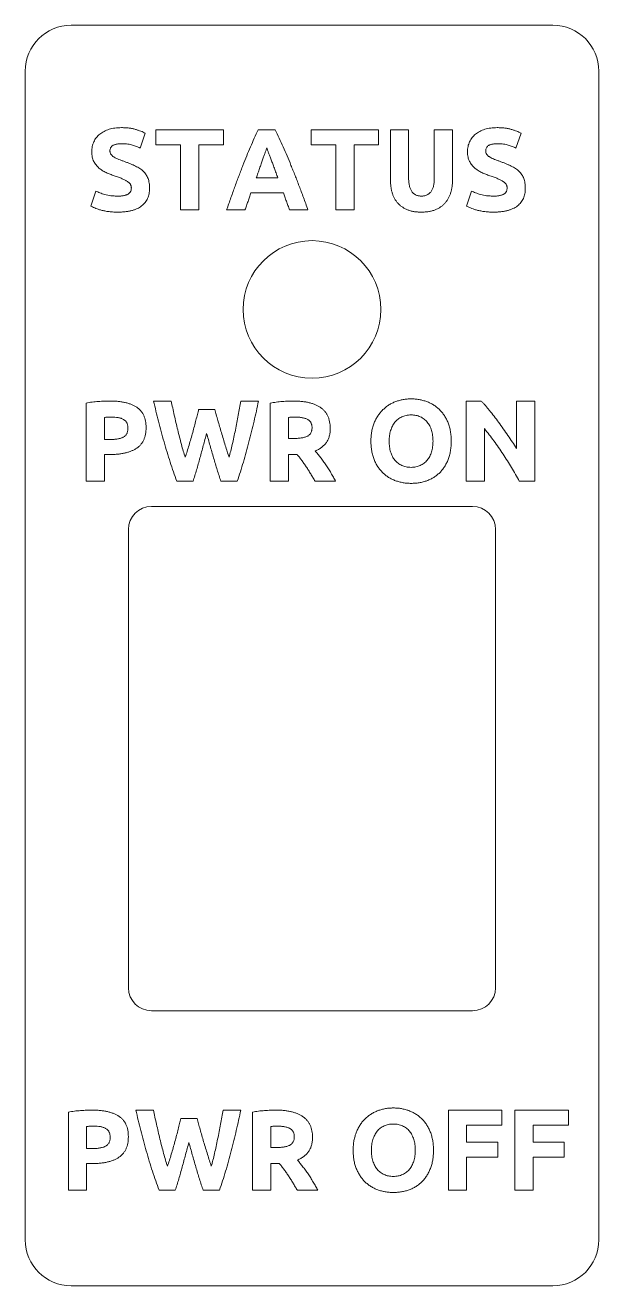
# Model space of a CAD drawing. Header units: millimetres. Extents: x 0 to 106, y -84 to 99.
# Drawn here: x 38.8 to 63.8, y -83.8 to -28.8 of the extents above; entities that cross this region are included whole.
import ezdxf

# ---------------------------------------------------------------- set-up
doc = ezdxf.new("R2010")
doc.units = ezdxf.units.MM
doc.layers.get('0').update_dxf_attribs({"lineweight": 5})
doc.layers.add('Layer1', color=50, linetype='Continuous', lineweight=15)

msp = doc.modelspace()

# ---------------------------------------------------------------- linework, layer by layer
for p, q in [((44.013, -33.53), (43.786, -34.179)), ((44.479, -34.035), (44.479, -33.381)), ((44.479, -33.381), (47.419, -33.381)), ((47.419, -33.381), (47.419, -34.035)), ((48.936, -33.381), (49.67, -33.381)), ((51.246, -34.035), (51.246, -33.381)), ((51.246, -33.381), (54.186, -33.381)), ((54.186, -33.381), (54.186, -34.035)), ((54.699, -35.572), (54.699, -33.381)), ((54.699, -33.381), (55.493, -33.381)), ((55.493, -33.381), (55.493, -35.496)), ((56.613, -35.496), (56.613, -33.381)), ((56.613, -33.381), (57.406, -33.381)), ((57.406, -33.381), (57.406, -35.572)), ((60.393, -33.53), (60.166, -34.179)), ((45.553, -34.035), (44.479, -34.035)), ((45.553, -36.881), (45.553, -34.035)), ((46.346, -34.035), (46.346, -36.881)), ((47.419, -34.035), (46.346, -34.035)), ((52.319, -34.035), (51.246, -34.035)), ((52.319, -36.881), (52.319, -34.035)), ((54.186, -34.035), (53.113, -34.035)), ((53.113, -34.035), (53.113, -36.881)), ((48.851, -35.481), (49.79, -35.481)), ((41.633, -36.707), (41.854, -36.053)), ((50.031, -36.135), (48.621, -36.135)), ((58.013, -36.707), (58.234, -36.053)), ((46.346, -36.881), (45.553, -36.881)), ((48.359, -36.881), (47.559, -36.881)), ((51.106, -36.881), (50.305, -36.881)), ((53.113, -36.881), (52.319, -36.881)), ((41.436, -48.716), (41.436, -45.306)), ((44.376, -45.216), (45.145, -45.216)), ((46.34, -45.59), (47.044, -45.59)), ((48.181, -45.216), (48.949, -45.216)), ((49.463, -48.716), (49.463, -45.307)), ((58.003, -48.716), (58.003, -45.216)), ((58.003, -45.216), (58.66, -45.216)), ((60.196, -47.285), (60.196, -45.216)), ((60.196, -45.216), (60.989, -45.216)), ((60.989, -45.216), (60.989, -48.716)), ((42.229, -45.931), (42.229, -46.896)), ((50.256, -45.932), (50.256, -46.85)), ((58.796, -46.421), (58.796, -48.716)), ((42.229, -46.896), (42.466, -46.896)), ((50.256, -46.85), (50.473, -46.85)), ((42.468, -47.55), (42.229, -47.55)), ((42.229, -47.55), (42.229, -48.716)), ((50.629, -47.55), (50.256, -47.55)), ((50.256, -47.55), (50.256, -48.716)), ((42.229, -48.716), (41.436, -48.716)), ((46.096, -48.716), (45.387, -48.716)), ((48.024, -48.716), (47.31, -48.716)), ((50.256, -48.716), (49.463, -48.716)), ((52.309, -48.716), (51.418, -48.716)), ((58.796, -48.716), (58.003, -48.716)), ((60.989, -48.716), (60.317, -48.716)), ((40.662, -79.653), (40.662, -76.243)), ((43.602, -76.153), (44.371, -76.153)), ((47.407, -76.153), (48.175, -76.153)), ((48.689, -79.653), (48.689, -76.244)), ((57.229, -76.153), (59.562, -76.153)), ((57.229, -79.653), (57.229, -76.153)), ((59.562, -76.153), (59.562, -76.807)), ((60.122, -79.653), (60.122, -76.153)), ((60.122, -76.153), (62.455, -76.153)), ((62.455, -76.153), (62.455, -76.807)), ((41.455, -76.868), (41.455, -77.833)), ((45.566, -76.527), (46.27, -76.527)), ((49.482, -76.869), (49.482, -77.787)), ((58.022, -76.807), (58.022, -77.553)), ((59.562, -76.807), (58.022, -76.807)), ((62.455, -76.807), (60.915, -76.807)), ((60.915, -76.807), (60.915, -77.553)), ((41.455, -77.833), (41.692, -77.833)), ((49.482, -77.787), (49.699, -77.787)), ((58.022, -77.553), (59.375, -77.553)), ((59.375, -77.553), (59.375, -78.207)), ((60.915, -77.553), (62.269, -77.553)), ((62.269, -77.553), (62.269, -78.207)), ((41.694, -78.487), (41.455, -78.487)), ((41.455, -78.487), (41.455, -79.653)), ((49.855, -78.487), (49.482, -78.487)), ((49.482, -78.487), (49.482, -79.653)), ((58.022, -78.207), (58.022, -79.653)), ((59.375, -78.207), (58.022, -78.207)), ((62.269, -78.207), (60.915, -78.207)), ((60.915, -78.207), (60.915, -79.653)), ((41.455, -79.653), (40.662, -79.653)), ((45.322, -79.653), (44.613, -79.653)), ((47.25, -79.653), (46.536, -79.653)), ((49.482, -79.653), (48.689, -79.653)), ((51.535, -79.653), (50.644, -79.653)), ((58.022, -79.653), (57.229, -79.653)), ((60.915, -79.653), (60.122, -79.653))]:
    msp.add_line(p, q)
for points, knots in [([(41.679, -34.345), (41.681, -34.306), (41.683, -34.228), (41.7, -34.114), (41.728, -34.006), (41.769, -33.905), (41.819, -33.811), (41.879, -33.723), (41.95, -33.644), (42.029, -33.571), (42.117, -33.506), (42.215, -33.449), (42.321, -33.4), (42.436, -33.359), (42.559, -33.328), (42.691, -33.304), (42.829, -33.29), (42.924, -33.289), (42.973, -33.288)], [0, 0, 0, 0, 0.063219, 0.123921, 0.182837, 0.240385, 0.297057, 0.35304, 0.409307, 0.466062, 0.524249, 0.583978, 0.645855, 0.710427, 0.778078, 0.848519, 0.922489, 1, 1, 1, 1]), ([(42.973, -33.288), (43.03, -33.289), (43.141, -33.29), (43.3, -33.305), (43.448, -33.327), (43.584, -33.362), (43.707, -33.401), (43.82, -33.44), (43.921, -33.483), (43.983, -33.515), (44.013, -33.53)], [0, 0, 0, 0, 0.15893, 0.307608, 0.445879, 0.574762, 0.695152, 0.805709, 0.907177, 1, 1, 1, 1]), ([(47.559, -36.881), (47.591, -36.789), (47.654, -36.607), (47.747, -36.34), (47.839, -36.084), (47.927, -35.838), (48.014, -35.601), (48.1, -35.372), (48.185, -35.15), (48.296, -34.866), (48.432, -34.525), (48.596, -34.13), (48.762, -33.751), (48.878, -33.504), (48.936, -33.381)], [0, 0, 0, 0, 0.078133, 0.153266, 0.225465, 0.294666, 0.361549, 0.42673, 0.49003, 0.551383, 0.669731, 0.782656, 0.892068, 1, 1, 1, 1]), ([(49.67, -33.381), (49.729, -33.504), (49.848, -33.751), (50.022, -34.13), (50.195, -34.525), (50.338, -34.866), (50.453, -35.15), (50.542, -35.372), (50.632, -35.601), (50.722, -35.839), (50.815, -36.084), (50.91, -36.34), (51.008, -36.607), (51.073, -36.789), (51.106, -36.881)], [0, 0, 0, 0, 0.1077962, 0.2173599, 0.3305362, 0.4489984, 0.5103507, 0.5736336, 0.6387789, 0.7056109, 0.7748091, 0.8469163, 0.9220014, 1, 1, 1, 1]), ([(58.059, -34.345), (58.061, -34.306), (58.063, -34.228), (58.08, -34.114), (58.108, -34.006), (58.149, -33.905), (58.199, -33.811), (58.259, -33.723), (58.33, -33.644), (58.409, -33.571), (58.497, -33.506), (58.595, -33.449), (58.701, -33.4), (58.816, -33.359), (58.939, -33.328), (59.071, -33.304), (59.209, -33.29), (59.304, -33.289), (59.353, -33.288)], [0, 0, 0, 0, 0.063219, 0.123921, 0.182837, 0.240385, 0.297057, 0.35304, 0.409307, 0.466062, 0.524249, 0.583978, 0.645855, 0.710427, 0.778078, 0.848519, 0.922489, 1, 1, 1, 1]), ([(59.353, -33.288), (59.41, -33.289), (59.521, -33.29), (59.68, -33.305), (59.828, -33.327), (59.964, -33.362), (60.087, -33.401), (60.2, -33.44), (60.301, -33.483), (60.363, -33.515), (60.393, -33.53)], [0, 0, 0, 0, 0.15893, 0.307608, 0.445879, 0.574762, 0.695152, 0.805709, 0.907177, 1, 1, 1, 1]), ([(43.014, -33.988), (42.99, -33.988), (42.946, -33.989), (42.881, -33.993), (42.822, -33.998), (42.767, -34.007), (42.718, -34.018), (42.673, -34.03), (42.634, -34.047), (42.589, -34.07), (42.542, -34.107), (42.501, -34.163), (42.477, -34.23), (42.474, -34.278), (42.473, -34.303)], [0, 0, 0, 0, 0.098891, 0.189667, 0.274518, 0.351726, 0.423441, 0.488943, 0.548042, 0.602869, 0.702592, 0.796938, 0.894342, 1, 1, 1, 1]), ([(43.786, -34.179), (43.734, -34.155), (43.626, -34.104), (43.482, -34.053), (43.356, -34.019), (43.25, -34.001), (43.135, -33.99), (43.055, -33.989), (43.014, -33.988)], [0, 0, 0, 0, 0.214882, 0.445942, 0.568996, 0.702527, 0.845656, 1, 1, 1, 1]), ([(59.394, -33.988), (59.37, -33.988), (59.326, -33.989), (59.261, -33.993), (59.202, -33.998), (59.147, -34.007), (59.098, -34.018), (59.053, -34.03), (59.014, -34.047), (58.969, -34.07), (58.922, -34.107), (58.881, -34.163), (58.857, -34.23), (58.854, -34.278), (58.853, -34.303)], [0, 0, 0, 0, 0.098891, 0.189667, 0.274518, 0.351726, 0.423441, 0.488943, 0.548042, 0.602869, 0.702592, 0.796938, 0.894342, 1, 1, 1, 1]), ([(60.166, -34.179), (60.114, -34.155), (60.006, -34.104), (59.862, -34.053), (59.736, -34.019), (59.63, -34.001), (59.515, -33.99), (59.435, -33.989), (59.394, -33.988)], [0, 0, 0, 0, 0.214882, 0.445942, 0.568996, 0.702527, 0.845656, 1, 1, 1, 1]), ([(42.657, -35.387), (42.599, -35.366), (42.481, -35.323), (42.335, -35.262), (42.222, -35.206), (42.14, -35.16), (42.065, -35.107), (41.992, -35.05), (41.925, -34.988), (41.866, -34.917), (41.812, -34.842), (41.765, -34.759), (41.726, -34.669), (41.699, -34.569), (41.683, -34.46), (41.681, -34.385), (41.679, -34.345)], [0, 0, 0, 0, 0.120871, 0.243844, 0.305424, 0.365845, 0.425494, 0.484928, 0.543972, 0.602843, 0.663034, 0.723864, 0.786837, 0.853426, 0.923984, 1, 1, 1, 1]), ([(42.473, -34.303), (42.473, -34.318), (42.474, -34.348), (42.484, -34.391), (42.499, -34.429), (42.521, -34.465), (42.549, -34.496), (42.581, -34.527), (42.618, -34.555), (42.676, -34.591), (42.756, -34.634), (42.863, -34.679), (42.98, -34.722), (43.062, -34.75), (43.104, -34.765)], [0, 0, 0, 0, 0.055139, 0.106204, 0.155999, 0.204237, 0.253786, 0.306916, 0.362995, 0.423086, 0.551638, 0.688579, 0.837835, 1, 1, 1, 1]), ([(49.309, -34.173), (49.304, -34.187), (49.293, -34.218), (49.276, -34.269), (49.255, -34.325), (49.234, -34.388), (49.21, -34.457), (49.183, -34.53), (49.156, -34.609), (49.116, -34.724), (49.062, -34.876), (48.994, -35.067), (48.922, -35.271), (48.875, -35.41), (48.851, -35.481)], [0, 0, 0, 0, 0.033421, 0.07183, 0.114906, 0.16329, 0.215667, 0.272041, 0.33273, 0.396744, 0.533929, 0.681264, 0.83723, 1, 1, 1, 1]), ([(49.79, -35.481), (49.765, -35.409), (49.716, -35.268), (49.641, -35.062), (49.572, -34.869), (49.504, -34.693), (49.444, -34.535), (49.397, -34.415), (49.366, -34.327), (49.345, -34.271), (49.327, -34.219), (49.315, -34.188), (49.309, -34.173)], [0, 0, 0, 0, 0.164562, 0.322367, 0.470432, 0.605821, 0.727807, 0.835225, 0.883031, 0.927039, 0.965418, 1, 1, 1, 1]), ([(59.037, -35.387), (58.979, -35.366), (58.861, -35.323), (58.715, -35.262), (58.602, -35.206), (58.52, -35.16), (58.445, -35.107), (58.372, -35.05), (58.305, -34.988), (58.246, -34.917), (58.192, -34.842), (58.145, -34.759), (58.106, -34.669), (58.079, -34.569), (58.063, -34.46), (58.061, -34.385), (58.059, -34.345)], [0, 0, 0, 0, 0.1208715, 0.243844, 0.3054243, 0.3658453, 0.425494, 0.484928, 0.5439715, 0.6028435, 0.663034, 0.723864, 0.7868369, 0.853426, 0.9239845, 1, 1, 1, 1]), ([(58.853, -34.303), (58.853, -34.318), (58.854, -34.348), (58.864, -34.391), (58.879, -34.429), (58.901, -34.465), (58.929, -34.496), (58.961, -34.527), (58.998, -34.555), (59.056, -34.591), (59.136, -34.634), (59.243, -34.679), (59.36, -34.722), (59.442, -34.75), (59.484, -34.765)], [0, 0, 0, 0, 0.055139, 0.106204, 0.155999, 0.204237, 0.253786, 0.306916, 0.362995, 0.423086, 0.551638, 0.688579, 0.837835, 1, 1, 1, 1]), ([(43.104, -34.765), (43.149, -34.782), (43.236, -34.814), (43.362, -34.864), (43.478, -34.915), (43.586, -34.964), (43.685, -35.016), (43.775, -35.071), (43.857, -35.131), (43.93, -35.196), (43.995, -35.264), (44.05, -35.34), (44.097, -35.42), (44.134, -35.508), (44.164, -35.602), (44.185, -35.706), (44.197, -35.819), (44.199, -35.898), (44.199, -35.939)], [0, 0, 0, 0, 0.0818631, 0.1590654, 0.231652, 0.2991239, 0.3626657, 0.4228972, 0.4807224, 0.5359016, 0.5895419, 0.6426195, 0.6956349, 0.7491862, 0.8050514, 0.8654268, 0.9299699, 1, 1, 1, 1]), ([(59.484, -34.765), (59.529, -34.782), (59.616, -34.814), (59.742, -34.864), (59.858, -34.915), (59.966, -34.964), (60.065, -35.016), (60.155, -35.071), (60.237, -35.131), (60.31, -35.196), (60.375, -35.264), (60.43, -35.34), (60.477, -35.42), (60.514, -35.508), (60.544, -35.602), (60.565, -35.706), (60.577, -35.819), (60.579, -35.898), (60.579, -35.939)], [0, 0, 0, 0, 0.0818631, 0.1590654, 0.231652, 0.2991239, 0.3626657, 0.4228972, 0.4807224, 0.5359016, 0.5895419, 0.6426195, 0.6956349, 0.7491862, 0.8050514, 0.8654268, 0.9299699, 1, 1, 1, 1]), ([(43.406, -35.915), (43.405, -35.901), (43.404, -35.873), (43.396, -35.833), (43.383, -35.794), (43.364, -35.758), (43.338, -35.724), (43.308, -35.691), (43.273, -35.66), (43.232, -35.631), (43.184, -35.602), (43.13, -35.574), (43.068, -35.544), (43, -35.513), (42.924, -35.483), (42.842, -35.451), (42.752, -35.419), (42.69, -35.398), (42.657, -35.387)], [0, 0, 0, 0, 0.0428087, 0.08483, 0.1260557, 0.1676136, 0.2110729, 0.2566811, 0.3044649, 0.356023, 0.412172, 0.4758529, 0.5458809, 0.622331, 0.7063602, 0.7969406, 0.8948092, 1, 1, 1, 1]), ([(56.041, -36.975), (55.985, -36.974), (55.876, -36.971), (55.719, -36.951), (55.574, -36.92), (55.441, -36.873), (55.319, -36.817), (55.208, -36.749), (55.109, -36.671), (55.02, -36.583), (54.942, -36.485), (54.876, -36.377), (54.82, -36.262), (54.776, -36.137), (54.742, -36.006), (54.717, -35.867), (54.702, -35.722), (54.7, -35.622), (54.699, -35.572)], [0, 0, 0, 0, 0.076291, 0.147475, 0.214412, 0.277971, 0.3385, 0.397026, 0.45367, 0.50991, 0.566295, 0.622616, 0.680621, 0.740226, 0.80194, 0.865314, 0.931318, 1, 1, 1, 1]), ([(55.493, -35.496), (55.493, -35.53), (55.495, -35.596), (55.502, -35.69), (55.515, -35.777), (55.533, -35.856), (55.555, -35.927), (55.583, -35.991), (55.612, -36.05), (55.646, -36.101), (55.686, -36.144), (55.727, -36.182), (55.774, -36.212), (55.824, -36.236), (55.877, -36.253), (55.933, -36.265), (55.991, -36.274), (56.03, -36.275), (56.051, -36.275)], [0, 0, 0, 0, 0.093713, 0.180287, 0.260817, 0.334992, 0.403129, 0.467004, 0.526558, 0.58242, 0.635486, 0.686663, 0.736958, 0.787532, 0.838949, 0.891058, 0.944428, 1, 1, 1, 1]), ([(57.406, -35.572), (57.405, -35.622), (57.403, -35.722), (57.388, -35.868), (57.362, -36.008), (57.327, -36.141), (57.281, -36.266), (57.225, -36.383), (57.156, -36.489), (57.078, -36.588), (56.989, -36.676), (56.887, -36.753), (56.774, -36.82), (56.65, -36.877), (56.515, -36.921), (56.367, -36.952), (56.208, -36.971), (56.098, -36.974), (56.041, -36.975)], [0, 0, 0, 0, 0.068055, 0.133816, 0.197314, 0.258948, 0.31854, 0.376309, 0.432915, 0.488989, 0.544948, 0.601652, 0.660313, 0.721042, 0.784742, 0.851957, 0.923424, 1, 1, 1, 1]), ([(56.051, -36.275), (56.071, -36.274), (56.111, -36.273), (56.169, -36.265), (56.225, -36.251), (56.277, -36.231), (56.327, -36.206), (56.374, -36.176), (56.417, -36.139), (56.458, -36.098), (56.495, -36.049), (56.527, -35.993), (56.553, -35.928), (56.576, -35.857), (56.592, -35.777), (56.605, -35.691), (56.612, -35.596), (56.612, -35.53), (56.613, -35.496)], [0, 0, 0, 0, 0.056181, 0.109468, 0.161804, 0.213176, 0.26337, 0.314512, 0.365749, 0.419132, 0.474448, 0.533696, 0.596598, 0.665266, 0.739036, 0.819343, 0.906449, 1, 1, 1, 1]), ([(59.786, -35.915), (59.785, -35.901), (59.784, -35.873), (59.776, -35.833), (59.763, -35.794), (59.744, -35.758), (59.718, -35.724), (59.688, -35.691), (59.653, -35.66), (59.612, -35.631), (59.564, -35.602), (59.51, -35.574), (59.448, -35.544), (59.38, -35.513), (59.304, -35.483), (59.222, -35.451), (59.132, -35.419), (59.07, -35.398), (59.037, -35.387)], [0, 0, 0, 0, 0.0428087, 0.08483, 0.1260557, 0.1676136, 0.2110729, 0.2566811, 0.3044649, 0.356023, 0.412172, 0.4758529, 0.5458809, 0.622331, 0.7063602, 0.7969406, 0.8948092, 1, 1, 1, 1]), ([(41.854, -36.053), (41.882, -36.067), (41.941, -36.097), (42.036, -36.135), (42.139, -36.174), (42.252, -36.209), (42.378, -36.24), (42.516, -36.26), (42.667, -36.272), (42.772, -36.274), (42.827, -36.275)], [0, 0, 0, 0, 0.093495, 0.195325, 0.304037, 0.421414, 0.548618, 0.686937, 0.837181, 1, 1, 1, 1]), ([(44.199, -35.939), (44.199, -35.979), (44.197, -36.057), (44.18, -36.17), (44.153, -36.276), (44.116, -36.377), (44.066, -36.47), (44.006, -36.556), (43.935, -36.634), (43.854, -36.706), (43.762, -36.77), (43.658, -36.825), (43.544, -36.872), (43.418, -36.909), (43.282, -36.939), (43.135, -36.96), (42.977, -36.972), (42.868, -36.974), (42.812, -36.975)], [0, 0, 0, 0, 0.060865, 0.118966, 0.174453, 0.22831, 0.281551, 0.334527, 0.387829, 0.442732, 0.499506, 0.558898, 0.62142, 0.687692, 0.758314, 0.833981, 0.914319, 1, 1, 1, 1]), ([(42.827, -36.275), (42.854, -36.275), (42.906, -36.274), (42.981, -36.269), (43.047, -36.26), (43.107, -36.249), (43.16, -36.234), (43.208, -36.216), (43.25, -36.197), (43.287, -36.174), (43.318, -36.149), (43.344, -36.121), (43.365, -36.092), (43.386, -36.049), (43.403, -35.99), (43.405, -35.94), (43.406, -35.915)], [0, 0, 0, 0, 0.1054772, 0.2017474, 0.2881758, 0.3659199, 0.4374452, 0.5026887, 0.5620774, 0.6174726, 0.6683544, 0.717643, 0.7636183, 0.8086781, 0.9007684, 1, 1, 1, 1]), ([(48.621, -36.135), (48.6, -36.195), (48.557, -36.319), (48.491, -36.505), (48.426, -36.694), (48.381, -36.819), (48.359, -36.881)], [0, 0, 0, 0, 0.243074, 0.495194, 0.749924, 1, 1, 1, 1]), ([(50.305, -36.881), (50.282, -36.817), (50.234, -36.688), (50.164, -36.498), (50.097, -36.314), (50.053, -36.193), (50.031, -36.135)], [0, 0, 0, 0, 0.259869, 0.51598, 0.764804, 1, 1, 1, 1]), ([(58.234, -36.053), (58.262, -36.067), (58.321, -36.097), (58.416, -36.135), (58.519, -36.174), (58.632, -36.209), (58.758, -36.24), (58.896, -36.26), (59.047, -36.272), (59.152, -36.274), (59.207, -36.275)], [0, 0, 0, 0, 0.093495, 0.195325, 0.304037, 0.421414, 0.548618, 0.686937, 0.837181, 1, 1, 1, 1]), ([(60.579, -35.939), (60.579, -35.979), (60.577, -36.057), (60.56, -36.17), (60.533, -36.276), (60.496, -36.377), (60.446, -36.47), (60.386, -36.556), (60.315, -36.634), (60.234, -36.706), (60.142, -36.77), (60.038, -36.825), (59.924, -36.872), (59.798, -36.909), (59.662, -36.939), (59.515, -36.96), (59.357, -36.972), (59.248, -36.974), (59.192, -36.975)], [0, 0, 0, 0, 0.060865, 0.118966, 0.174453, 0.22831, 0.281551, 0.334527, 0.387829, 0.442732, 0.499506, 0.558898, 0.62142, 0.687692, 0.758314, 0.833981, 0.914319, 1, 1, 1, 1]), ([(59.207, -36.275), (59.234, -36.275), (59.286, -36.274), (59.361, -36.269), (59.427, -36.26), (59.487, -36.249), (59.54, -36.234), (59.588, -36.216), (59.63, -36.197), (59.667, -36.174), (59.698, -36.149), (59.724, -36.121), (59.745, -36.092), (59.766, -36.049), (59.783, -35.99), (59.785, -35.94), (59.786, -35.915)], [0, 0, 0, 0, 0.105477, 0.201747, 0.288176, 0.36592, 0.437445, 0.502689, 0.562077, 0.617473, 0.668354, 0.717643, 0.763618, 0.808678, 0.900768, 1, 1, 1, 1]), ([(42.812, -36.975), (42.774, -36.975), (42.699, -36.975), (42.591, -36.968), (42.488, -36.961), (42.391, -36.948), (42.3, -36.933), (42.214, -36.917), (42.134, -36.899), (42.036, -36.875), (41.928, -36.84), (41.812, -36.797), (41.717, -36.752), (41.659, -36.721), (41.633, -36.707)], [0, 0, 0, 0, 0.093691, 0.182133, 0.266525, 0.346533, 0.422071, 0.493109, 0.561003, 0.624393, 0.740082, 0.840374, 0.926602, 1, 1, 1, 1]), ([(59.192, -36.975), (59.154, -36.975), (59.079, -36.975), (58.971, -36.968), (58.868, -36.961), (58.771, -36.948), (58.68, -36.933), (58.594, -36.917), (58.514, -36.899), (58.416, -36.875), (58.308, -36.84), (58.192, -36.797), (58.097, -36.752), (58.039, -36.721), (58.013, -36.707)], [0, 0, 0, 0, 0.093691, 0.182133, 0.266525, 0.346533, 0.422071, 0.493109, 0.561003, 0.624393, 0.740082, 0.840374, 0.926602, 1, 1, 1, 1]), ([(41.436, -45.306), (41.522, -45.291), (41.699, -45.259), (41.924, -45.239), (42.103, -45.228), (42.231, -45.221), (42.35, -45.217), (42.427, -45.217), (42.463, -45.216)], [0, 0, 0, 0, 0.254689, 0.521467, 0.653781, 0.777513, 0.893368, 1, 1, 1, 1]), ([(42.463, -45.216), (42.525, -45.217), (42.646, -45.219), (42.821, -45.231), (42.985, -45.252), (43.138, -45.282), (43.28, -45.319), (43.411, -45.366), (43.53, -45.421), (43.639, -45.485), (43.737, -45.558), (43.82, -45.643), (43.892, -45.739), (43.95, -45.845), (43.995, -45.963), (44.027, -46.091), (44.046, -46.23), (44.048, -46.326), (44.049, -46.376)], [0, 0, 0, 0, 0.08285, 0.161, 0.234365, 0.303545, 0.368783, 0.430529, 0.488946, 0.544708, 0.598498, 0.651326, 0.70401, 0.75736, 0.813095, 0.871706, 0.933674, 1, 1, 1, 1]), ([(45.387, -48.716), (45.338, -48.579), (45.237, -48.302), (45.097, -47.878), (44.959, -47.443), (44.829, -46.999), (44.705, -46.55), (44.587, -46.103), (44.478, -45.659), (44.41, -45.363), (44.376, -45.216)], [0, 0, 0, 0, 0.1200095, 0.2425209, 0.367706, 0.4952953, 0.6235446, 0.7503075, 0.8757525, 1, 1, 1, 1]), ([(45.145, -45.216), (45.166, -45.318), (45.208, -45.524), (45.277, -45.838), (45.351, -46.158), (45.426, -46.479), (45.506, -46.795), (45.585, -47.102), (45.666, -47.392), (45.724, -47.578), (45.753, -47.668)], [0, 0, 0, 0, 0.122875, 0.250525, 0.381089, 0.512477, 0.642455, 0.768589, 0.888544, 1, 1, 1, 1]), ([(45.753, -47.668), (45.782, -47.583), (45.841, -47.409), (45.922, -47.14), (46.002, -46.864), (46.08, -46.588), (46.154, -46.317), (46.21, -46.096), (46.254, -45.927), (46.283, -45.808), (46.313, -45.696), (46.331, -45.624), (46.34, -45.59)], [0, 0, 0, 0, 0.124565, 0.255571, 0.389845, 0.523423, 0.654273, 0.780104, 0.84003, 0.896763, 0.950142, 1, 1, 1, 1]), ([(47.044, -45.59), (47.055, -45.625), (47.076, -45.699), (47.108, -45.812), (47.143, -45.933), (47.189, -46.104), (47.252, -46.326), (47.332, -46.598), (47.416, -46.874), (47.499, -47.149), (47.581, -47.414), (47.638, -47.585), (47.666, -47.668)], [0, 0, 0, 0, 0.051479, 0.105634, 0.163622, 0.22429, 0.351114, 0.482467, 0.616231, 0.750415, 0.879682, 1, 1, 1, 1]), ([(47.666, -47.668), (47.69, -47.578), (47.739, -47.392), (47.809, -47.102), (47.878, -46.796), (47.942, -46.479), (48.005, -46.158), (48.066, -45.838), (48.125, -45.524), (48.162, -45.318), (48.181, -45.216)], [0, 0, 0, 0, 0.1109552, 0.2307307, 0.3568918, 0.4867297, 0.6181072, 0.7487475, 0.8766522, 1, 1, 1, 1]), ([(48.949, -45.216), (48.918, -45.363), (48.856, -45.659), (48.755, -46.103), (48.648, -46.55), (48.534, -46.998), (48.416, -47.443), (48.291, -47.878), (48.162, -48.302), (48.07, -48.579), (48.024, -48.716)], [0, 0, 0, 0, 0.124521, 0.250218, 0.377111, 0.505463, 0.633002, 0.758008, 0.880327, 1, 1, 1, 1]), ([(49.463, -45.307), (49.549, -45.291), (49.722, -45.26), (49.942, -45.239), (50.117, -45.228), (50.242, -45.221), (50.36, -45.217), (50.436, -45.217), (50.473, -45.216)], [0, 0, 0, 0, 0.257546, 0.521538, 0.651714, 0.775316, 0.89091, 1, 1, 1, 1]), ([(50.473, -45.216), (50.536, -45.217), (50.658, -45.218), (50.835, -45.233), (51.002, -45.255), (51.156, -45.286), (51.3, -45.326), (51.432, -45.377), (51.553, -45.436), (51.663, -45.504), (51.761, -45.581), (51.845, -45.67), (51.917, -45.768), (51.976, -45.876), (52.02, -45.995), (52.053, -46.124), (52.072, -46.262), (52.075, -46.358), (52.076, -46.407)], [0, 0, 0, 0, 0.0827, 0.160808, 0.234544, 0.30355, 0.368872, 0.430946, 0.489849, 0.546134, 0.600635, 0.653897, 0.707097, 0.760575, 0.816161, 0.874065, 0.934884, 1, 1, 1, 1]), ([(53.849, -46.968), (53.85, -46.931), (53.851, -46.858), (53.857, -46.749), (53.868, -46.644), (53.884, -46.543), (53.903, -46.444), (53.929, -46.35), (53.957, -46.258), (54.002, -46.143), (54.065, -46.006), (54.155, -45.854), (54.257, -45.715), (54.372, -45.591), (54.497, -45.481), (54.632, -45.384), (54.778, -45.304), (54.931, -45.237), (55.092, -45.187), (55.257, -45.149), (55.427, -45.127), (55.542, -45.124), (55.599, -45.123)], [0, 0, 0, 0, 0.039034, 0.07711, 0.113786, 0.149935, 0.184802, 0.219077, 0.252478, 0.285259, 0.349163, 0.410582, 0.470426, 0.529452, 0.587834, 0.645448, 0.703223, 0.761837, 0.820726, 0.879823, 0.939493, 1, 1, 1, 1]), ([(55.599, -45.123), (55.659, -45.124), (55.776, -45.127), (55.949, -45.149), (56.117, -45.187), (56.279, -45.237), (56.434, -45.304), (56.58, -45.384), (56.715, -45.48), (56.839, -45.591), (56.953, -45.715), (57.053, -45.854), (57.141, -46.006), (57.203, -46.143), (57.245, -46.259), (57.273, -46.35), (57.297, -46.444), (57.316, -46.543), (57.331, -46.644), (57.341, -46.75), (57.348, -46.858), (57.349, -46.931), (57.349, -46.968)], [0, 0, 0, 0, 0.062132, 0.12266, 0.1826, 0.241824, 0.300522, 0.35815, 0.415825, 0.473676, 0.532209, 0.5916, 0.652476, 0.715898, 0.748417, 0.781658, 0.815782, 0.850511, 0.886529, 0.923086, 0.961065, 1, 1, 1, 1]), ([(58.66, -45.216), (58.688, -45.246), (58.745, -45.307), (58.833, -45.404), (58.924, -45.512), (59.053, -45.669), (59.219, -45.88), (59.419, -46.147), (59.621, -46.426), (59.819, -46.715), (60.013, -47.001), (60.136, -47.192), (60.196, -47.285)], [0, 0, 0, 0, 0.0468, 0.097647, 0.152193, 0.210647, 0.334438, 0.464244, 0.598481, 0.735624, 0.870866, 1, 1, 1, 1]), ([(42.53, -45.916), (42.502, -45.917), (42.448, -45.917), (42.369, -45.921), (42.296, -45.925), (42.25, -45.929), (42.229, -45.931)], [0, 0, 0, 0, 0.271501, 0.540807, 0.788454, 1, 1, 1, 1]), ([(43.256, -46.394), (43.256, -46.371), (43.255, -46.329), (43.245, -46.267), (43.229, -46.212), (43.206, -46.163), (43.178, -46.118), (43.145, -46.078), (43.105, -46.044), (43.06, -46.014), (43.01, -45.989), (42.955, -45.966), (42.894, -45.95), (42.805, -45.932), (42.683, -45.919), (42.582, -45.917), (42.53, -45.916)], [0, 0, 0, 0, 0.067573, 0.129221, 0.186575, 0.240747, 0.292862, 0.344915, 0.397447, 0.45138, 0.5075, 0.566774, 0.629975, 0.696605, 0.841416, 1, 1, 1, 1]), ([(50.532, -45.916), (50.506, -45.917), (50.455, -45.917), (50.384, -45.921), (50.318, -45.926), (50.276, -45.93), (50.256, -45.932)], [0, 0, 0, 0, 0.287106, 0.54553, 0.778015, 1, 1, 1, 1]), ([(51.283, -46.376), (51.282, -46.356), (51.281, -46.317), (51.273, -46.26), (51.257, -46.209), (51.237, -46.162), (51.209, -46.12), (51.176, -46.081), (51.137, -46.048), (51.092, -46.02), (51.041, -45.995), (50.985, -45.974), (50.924, -45.956), (50.856, -45.942), (50.783, -45.93), (50.705, -45.922), (50.62, -45.917), (50.562, -45.916), (50.532, -45.916)], [0, 0, 0, 0, 0.059895, 0.116749, 0.170066, 0.221031, 0.270608, 0.320778, 0.371502, 0.424323, 0.480442, 0.539787, 0.604426, 0.673113, 0.746997, 0.82547, 0.910253, 1, 1, 1, 1]), ([(55.599, -45.823), (55.562, -45.824), (55.49, -45.825), (55.384, -45.842), (55.285, -45.868), (55.193, -45.905), (55.108, -45.951), (55.03, -46.006), (54.957, -46.069), (54.893, -46.141), (54.834, -46.22), (54.785, -46.308), (54.741, -46.402), (54.706, -46.504), (54.677, -46.612), (54.657, -46.726), (54.645, -46.845), (54.644, -46.927), (54.643, -46.968)], [0, 0, 0, 0, 0.066405, 0.129134, 0.189711, 0.248484, 0.305717, 0.36237, 0.4189, 0.476296, 0.534311, 0.593735, 0.655419, 0.719728, 0.786087, 0.854804, 0.925815, 1, 1, 1, 1]), ([(56.556, -46.968), (56.555, -46.926), (56.553, -46.843), (56.542, -46.723), (56.521, -46.608), (56.493, -46.499), (56.458, -46.397), (56.413, -46.302), (56.363, -46.215), (56.305, -46.136), (56.241, -46.064), (56.169, -46.002), (56.089, -45.948), (56.003, -45.903), (55.91, -45.867), (55.811, -45.841), (55.707, -45.826), (55.636, -45.824), (55.599, -45.823)], [0, 0, 0, 0, 0.075388, 0.14717, 0.216224, 0.282916, 0.347143, 0.408747, 0.468311, 0.526251, 0.582962, 0.639745, 0.696191, 0.75391, 0.812853, 0.872822, 0.934978, 1, 1, 1, 1]), ([(42.466, -46.896), (42.498, -46.896), (42.559, -46.896), (42.648, -46.89), (42.731, -46.883), (42.809, -46.871), (42.88, -46.856), (42.944, -46.837), (43.003, -46.817), (43.056, -46.792), (43.104, -46.763), (43.144, -46.726), (43.179, -46.685), (43.208, -46.638), (43.23, -46.585), (43.245, -46.526), (43.255, -46.462), (43.256, -46.417), (43.256, -46.394)], [0, 0, 0, 0, 0.088309, 0.171309, 0.2491, 0.321912, 0.389323, 0.451459, 0.509895, 0.563977, 0.615239, 0.665271, 0.714928, 0.765833, 0.818812, 0.874991, 0.934739, 1, 1, 1, 1]), ([(44.049, -46.376), (44.048, -46.426), (44.046, -46.523), (44.027, -46.663), (43.995, -46.792), (43.95, -46.911), (43.892, -47.018), (43.821, -47.116), (43.737, -47.202), (43.64, -47.277), (43.531, -47.342), (43.411, -47.397), (43.281, -47.444), (43.14, -47.483), (42.987, -47.513), (42.824, -47.534), (42.65, -47.547), (42.53, -47.549), (42.468, -47.55)], [0, 0, 0, 0, 0.066811, 0.129268, 0.18805, 0.243835, 0.298061, 0.350946, 0.403876, 0.457927, 0.513884, 0.572157, 0.633556, 0.698406, 0.767479, 0.840343, 0.918001, 1, 1, 1, 1]), ([(46.686, -46.628), (46.638, -46.806), (46.541, -47.163), (46.422, -47.608), (46.325, -47.96), (46.251, -48.217), (46.175, -48.469), (46.122, -48.634), (46.096, -48.716)], [0, 0, 0, 0, 0.25542, 0.510516, 0.63637, 0.760143, 0.881207, 1, 1, 1, 1]), ([(47.31, -48.716), (47.283, -48.634), (47.227, -48.469), (47.147, -48.217), (47.068, -47.96), (46.964, -47.608), (46.838, -47.163), (46.737, -46.806), (46.686, -46.628)], [0, 0, 0, 0, 0.118788, 0.239914, 0.363813, 0.489759, 0.74481, 1, 1, 1, 1]), ([(50.473, -46.85), (50.508, -46.849), (50.576, -46.849), (50.673, -46.844), (50.762, -46.835), (50.844, -46.823), (50.918, -46.81), (50.984, -46.79), (51.043, -46.769), (51.095, -46.744), (51.139, -46.715), (51.177, -46.68), (51.211, -46.641), (51.237, -46.597), (51.258, -46.548), (51.272, -46.495), (51.281, -46.437), (51.282, -46.397), (51.283, -46.376)], [0, 0, 0, 0, 0.098107, 0.188836, 0.272348, 0.34942, 0.420229, 0.484047, 0.542252, 0.595265, 0.64439, 0.692139, 0.739503, 0.78717, 0.83601, 0.886916, 0.941351, 1, 1, 1, 1]), ([(52.076, -46.407), (52.075, -46.438), (52.074, -46.498), (52.067, -46.587), (52.053, -46.671), (52.035, -46.751), (52.011, -46.826), (51.983, -46.898), (51.947, -46.963), (51.908, -47.026), (51.863, -47.084), (51.813, -47.138), (51.759, -47.19), (51.7, -47.239), (51.637, -47.284), (51.569, -47.325), (51.496, -47.364), (51.445, -47.387), (51.419, -47.399)], [0, 0, 0, 0, 0.0727553, 0.1428459, 0.2095867, 0.2736199, 0.3355499, 0.3954125, 0.453817, 0.5114785, 0.5686289, 0.6265966, 0.6853174, 0.7447016, 0.8058726, 0.8683298, 0.933134, 1, 1, 1, 1]), ([(60.317, -48.716), (60.262, -48.616), (60.151, -48.415), (59.976, -48.117), (59.796, -47.821), (59.609, -47.528), (59.416, -47.239), (59.215, -46.958), (59.01, -46.685), (58.867, -46.509), (58.796, -46.421)], [0, 0, 0, 0, 0.124403, 0.2496573, 0.3754513, 0.5018325, 0.6281879, 0.7531346, 0.876985, 1, 1, 1, 1]), ([(55.599, -48.81), (55.54, -48.808), (55.423, -48.805), (55.25, -48.783), (55.082, -48.745), (54.92, -48.695), (54.765, -48.63), (54.619, -48.549), (54.484, -48.454), (54.359, -48.344), (54.246, -48.221), (54.146, -48.083), (54.058, -47.931), (53.996, -47.795), (53.953, -47.679), (53.926, -47.588), (53.901, -47.493), (53.883, -47.394), (53.867, -47.293), (53.858, -47.188), (53.85, -47.079), (53.85, -47.006), (53.849, -46.968)], [0, 0, 0, 0, 0.061938, 0.122777, 0.182526, 0.24205, 0.300704, 0.358389, 0.415972, 0.473542, 0.531943, 0.591186, 0.65212, 0.715372, 0.747923, 0.781195, 0.815353, 0.850365, 0.886166, 0.923012, 0.961028, 1, 1, 1, 1]), ([(54.643, -46.968), (54.644, -47.011), (54.645, -47.093), (54.657, -47.214), (54.677, -47.329), (54.706, -47.436), (54.741, -47.537), (54.785, -47.631), (54.835, -47.718), (54.893, -47.797), (54.957, -47.868), (55.03, -47.93), (55.108, -47.984), (55.193, -48.03), (55.285, -48.066), (55.384, -48.091), (55.49, -48.107), (55.562, -48.109), (55.599, -48.11)], [0, 0, 0, 0, 0.075546, 0.147478, 0.216678, 0.282671, 0.346214, 0.407554, 0.46665, 0.524712, 0.581834, 0.638125, 0.694575, 0.751648, 0.81031, 0.870826, 0.933541, 1, 1, 1, 1]), ([(55.599, -48.11), (55.636, -48.109), (55.707, -48.107), (55.811, -48.091), (55.91, -48.066), (56.003, -48.03), (56.089, -47.985), (56.168, -47.93), (56.241, -47.868), (56.305, -47.796), (56.363, -47.718), (56.413, -47.631), (56.458, -47.537), (56.493, -47.436), (56.521, -47.329), (56.542, -47.214), (56.553, -47.093), (56.555, -47.011), (56.556, -46.968)], [0, 0, 0, 0, 0.065182, 0.127491, 0.187609, 0.246697, 0.304558, 0.361387, 0.418027, 0.474878, 0.532961, 0.592296, 0.653659, 0.717226, 0.783242, 0.852468, 0.924426, 1, 1, 1, 1]), ([(57.349, -46.968), (57.349, -47.006), (57.348, -47.079), (57.341, -47.188), (57.331, -47.293), (57.317, -47.394), (57.298, -47.493), (57.275, -47.588), (57.247, -47.679), (57.205, -47.795), (57.145, -47.931), (57.059, -48.083), (56.961, -48.221), (56.85, -48.345), (56.726, -48.454), (56.593, -48.55), (56.447, -48.63), (56.291, -48.695), (56.127, -48.746), (55.957, -48.783), (55.78, -48.805), (55.66, -48.808), (55.599, -48.81)], [0, 0, 0, 0, 0.038894, 0.076833, 0.113605, 0.149297, 0.18424, 0.218267, 0.251473, 0.283871, 0.346683, 0.407243, 0.46592, 0.523691, 0.580764, 0.63761, 0.695401, 0.754172, 0.814062, 0.874683, 0.936409, 1, 1, 1, 1]), ([(51.418, -48.716), (51.386, -48.663), (51.323, -48.557), (51.226, -48.398), (51.131, -48.239), (51.029, -48.086), (50.929, -47.938), (50.83, -47.799), (50.732, -47.668), (50.663, -47.588), (50.629, -47.55)], [0, 0, 0, 0, 0.130822, 0.263063, 0.395842, 0.526229, 0.653175, 0.775157, 0.891006, 1, 1, 1, 1]), ([(51.419, -47.399), (51.457, -47.442), (51.535, -47.531), (51.649, -47.678), (51.767, -47.836), (51.884, -48.002), (51.998, -48.176), (52.108, -48.354), (52.212, -48.535), (52.277, -48.657), (52.309, -48.716)], [0, 0, 0, 0, 0.107386, 0.224998, 0.349899, 0.477333, 0.607777, 0.740465, 0.872459, 1, 1, 1, 1]), ([(40.662, -76.243), (40.748, -76.228), (40.925, -76.196), (41.15, -76.176), (41.329, -76.165), (41.457, -76.158), (41.576, -76.155), (41.653, -76.154), (41.689, -76.153)], [0, 0, 0, 0, 0.254689, 0.521467, 0.653781, 0.777513, 0.893368, 1, 1, 1, 1]), ([(41.689, -76.153), (41.751, -76.154), (41.872, -76.156), (42.047, -76.168), (42.211, -76.189), (42.364, -76.219), (42.506, -76.257), (42.637, -76.303), (42.756, -76.359), (42.865, -76.422), (42.963, -76.495), (43.046, -76.58), (43.118, -76.676), (43.176, -76.783), (43.221, -76.9), (43.253, -77.028), (43.272, -77.167), (43.274, -77.263), (43.275, -77.313)], [0, 0, 0, 0, 0.08285, 0.161, 0.234365, 0.303545, 0.368783, 0.430529, 0.488946, 0.544708, 0.598498, 0.651326, 0.70401, 0.75736, 0.813095, 0.871706, 0.933674, 1, 1, 1, 1]), ([(44.613, -79.653), (44.564, -79.516), (44.463, -79.239), (44.323, -78.815), (44.185, -78.38), (44.055, -77.936), (43.931, -77.488), (43.813, -77.041), (43.704, -76.596), (43.636, -76.301), (43.602, -76.153)], [0, 0, 0, 0, 0.1200095, 0.2425209, 0.367706, 0.4952953, 0.6235446, 0.7503075, 0.8757525, 1, 1, 1, 1]), ([(44.371, -76.153), (44.392, -76.255), (44.434, -76.462), (44.503, -76.775), (44.577, -77.095), (44.652, -77.416), (44.732, -77.733), (44.811, -78.039), (44.892, -78.329), (44.951, -78.515), (44.979, -78.605)], [0, 0, 0, 0, 0.122875, 0.250525, 0.381089, 0.512477, 0.642455, 0.768589, 0.888544, 1, 1, 1, 1]), ([(46.892, -78.605), (46.916, -78.515), (46.965, -78.329), (47.035, -78.039), (47.104, -77.733), (47.168, -77.416), (47.231, -77.095), (47.292, -76.775), (47.351, -76.461), (47.388, -76.255), (47.407, -76.153)], [0, 0, 0, 0, 0.110955, 0.230731, 0.356892, 0.48673, 0.618107, 0.748748, 0.876652, 1, 1, 1, 1]), ([(48.175, -76.153), (48.144, -76.301), (48.082, -76.596), (47.981, -77.04), (47.874, -77.488), (47.76, -77.936), (47.642, -78.38), (47.517, -78.815), (47.388, -79.239), (47.296, -79.516), (47.25, -79.653)], [0, 0, 0, 0, 0.124521, 0.250218, 0.377111, 0.505463, 0.633002, 0.758008, 0.880327, 1, 1, 1, 1]), ([(48.689, -76.244), (48.775, -76.228), (48.948, -76.197), (49.168, -76.176), (49.343, -76.165), (49.468, -76.158), (49.586, -76.155), (49.662, -76.154), (49.699, -76.153)], [0, 0, 0, 0, 0.257546, 0.521538, 0.651714, 0.775316, 0.89091, 1, 1, 1, 1]), ([(49.699, -76.153), (49.762, -76.154), (49.884, -76.156), (50.061, -76.17), (50.228, -76.192), (50.382, -76.223), (50.526, -76.264), (50.658, -76.314), (50.779, -76.373), (50.889, -76.441), (50.987, -76.518), (51.071, -76.607), (51.143, -76.705), (51.202, -76.814), (51.246, -76.932), (51.279, -77.061), (51.298, -77.199), (51.301, -77.295), (51.302, -77.344)], [0, 0, 0, 0, 0.0827, 0.160808, 0.234544, 0.30355, 0.368872, 0.430946, 0.489849, 0.546134, 0.600635, 0.653897, 0.707097, 0.760575, 0.816161, 0.874065, 0.934884, 1, 1, 1, 1]), ([(53.075, -77.906), (53.076, -77.868), (53.077, -77.795), (53.083, -77.687), (53.094, -77.582), (53.11, -77.48), (53.13, -77.382), (53.155, -77.287), (53.183, -77.196), (53.228, -77.08), (53.291, -76.943), (53.381, -76.791), (53.483, -76.652), (53.598, -76.528), (53.723, -76.418), (53.858, -76.321), (54.004, -76.241), (54.157, -76.175), (54.318, -76.124), (54.483, -76.087), (54.653, -76.064), (54.768, -76.062), (54.825, -76.06)], [0, 0, 0, 0, 0.039034, 0.07711, 0.113786, 0.149935, 0.184802, 0.219077, 0.252478, 0.285259, 0.349163, 0.410582, 0.470426, 0.529452, 0.587834, 0.645448, 0.703223, 0.761837, 0.820726, 0.879823, 0.939493, 1, 1, 1, 1]), ([(54.825, -76.06), (54.885, -76.062), (55.002, -76.064), (55.175, -76.087), (55.343, -76.124), (55.505, -76.175), (55.66, -76.241), (55.806, -76.322), (55.941, -76.417), (56.065, -76.528), (56.179, -76.652), (56.279, -76.791), (56.367, -76.943), (56.429, -77.08), (56.471, -77.196), (56.499, -77.287), (56.523, -77.382), (56.542, -77.48), (56.558, -77.582), (56.567, -77.687), (56.574, -77.795), (56.575, -77.868), (56.575, -77.906)], [0, 0, 0, 0, 0.062132, 0.12266, 0.1826, 0.241824, 0.300522, 0.35815, 0.415825, 0.473676, 0.532209, 0.5916, 0.652476, 0.715898, 0.748417, 0.781658, 0.815782, 0.850511, 0.886529, 0.923086, 0.961065, 1, 1, 1, 1]), ([(41.756, -76.853), (41.729, -76.854), (41.674, -76.854), (41.595, -76.858), (41.522, -76.862), (41.476, -76.866), (41.455, -76.868)], [0, 0, 0, 0, 0.271501, 0.540807, 0.788454, 1, 1, 1, 1]), ([(42.482, -77.331), (42.482, -77.309), (42.481, -77.266), (42.471, -77.205), (42.455, -77.149), (42.432, -77.1), (42.404, -77.055), (42.371, -77.016), (42.331, -76.981), (42.286, -76.951), (42.236, -76.926), (42.181, -76.904), (42.12, -76.888), (42.031, -76.87), (41.909, -76.856), (41.808, -76.854), (41.756, -76.853)], [0, 0, 0, 0, 0.067573, 0.129221, 0.186575, 0.240747, 0.292862, 0.344915, 0.397447, 0.45138, 0.5075, 0.566774, 0.629975, 0.696605, 0.841416, 1, 1, 1, 1]), ([(44.979, -78.605), (45.008, -78.52), (45.067, -78.346), (45.148, -78.077), (45.228, -77.801), (45.306, -77.525), (45.381, -77.254), (45.436, -77.033), (45.48, -76.864), (45.509, -76.745), (45.539, -76.634), (45.557, -76.562), (45.566, -76.527)], [0, 0, 0, 0, 0.124565, 0.255571, 0.389845, 0.523423, 0.654273, 0.780104, 0.84003, 0.896763, 0.950142, 1, 1, 1, 1]), ([(46.27, -76.527), (46.281, -76.563), (46.302, -76.636), (46.334, -76.75), (46.369, -76.87), (46.415, -77.041), (46.478, -77.263), (46.558, -77.535), (46.642, -77.811), (46.725, -78.086), (46.808, -78.351), (46.865, -78.522), (46.892, -78.605)], [0, 0, 0, 0, 0.051479, 0.105634, 0.163622, 0.22429, 0.351114, 0.482467, 0.616231, 0.750415, 0.879682, 1, 1, 1, 1]), ([(49.758, -76.853), (49.732, -76.854), (49.682, -76.854), (49.61, -76.858), (49.544, -76.864), (49.502, -76.867), (49.482, -76.869)], [0, 0, 0, 0, 0.287106, 0.54553, 0.778015, 1, 1, 1, 1]), ([(50.509, -77.313), (50.508, -77.293), (50.507, -77.254), (50.499, -77.198), (50.483, -77.146), (50.463, -77.099), (50.435, -77.057), (50.402, -77.019), (50.363, -76.986), (50.318, -76.957), (50.267, -76.932), (50.211, -76.911), (50.15, -76.893), (50.082, -76.879), (50.009, -76.867), (49.931, -76.859), (49.846, -76.854), (49.788, -76.854), (49.758, -76.853)], [0, 0, 0, 0, 0.059895, 0.116749, 0.170066, 0.221031, 0.270608, 0.320778, 0.371502, 0.424323, 0.480442, 0.539787, 0.604426, 0.673113, 0.746997, 0.82547, 0.910253, 1, 1, 1, 1]), ([(54.825, -76.76), (54.788, -76.761), (54.716, -76.763), (54.61, -76.779), (54.511, -76.805), (54.419, -76.842), (54.334, -76.888), (54.256, -76.943), (54.183, -77.006), (54.119, -77.078), (54.06, -77.157), (54.011, -77.245), (53.967, -77.339), (53.932, -77.441), (53.903, -77.549), (53.883, -77.663), (53.871, -77.783), (53.87, -77.864), (53.869, -77.906)], [0, 0, 0, 0, 0.0664049, 0.1291343, 0.189711, 0.2484844, 0.3057167, 0.3623696, 0.4188997, 0.476296, 0.5343112, 0.5937351, 0.6554188, 0.7197285, 0.7860867, 0.8548038, 0.9258146, 1, 1, 1, 1]), ([(55.782, -77.906), (55.781, -77.863), (55.779, -77.781), (55.768, -77.66), (55.747, -77.545), (55.719, -77.436), (55.684, -77.334), (55.639, -77.24), (55.589, -77.152), (55.531, -77.073), (55.467, -77.002), (55.395, -76.939), (55.315, -76.885), (55.229, -76.84), (55.136, -76.804), (55.037, -76.779), (54.933, -76.763), (54.862, -76.761), (54.825, -76.76)], [0, 0, 0, 0, 0.075388, 0.14717, 0.216224, 0.282916, 0.347143, 0.408747, 0.468311, 0.526251, 0.582962, 0.639745, 0.696191, 0.75391, 0.812853, 0.872822, 0.934978, 1, 1, 1, 1]), ([(41.692, -77.833), (41.724, -77.833), (41.785, -77.833), (41.874, -77.827), (41.958, -77.82), (42.035, -77.808), (42.106, -77.793), (42.17, -77.775), (42.229, -77.754), (42.282, -77.729), (42.33, -77.7), (42.37, -77.664), (42.405, -77.622), (42.434, -77.575), (42.456, -77.522), (42.471, -77.463), (42.481, -77.399), (42.482, -77.354), (42.482, -77.331)], [0, 0, 0, 0, 0.088309, 0.171309, 0.2491, 0.321912, 0.389323, 0.451459, 0.509895, 0.563977, 0.615239, 0.665271, 0.714928, 0.765833, 0.818812, 0.874991, 0.934739, 1, 1, 1, 1]), ([(43.275, -77.313), (43.274, -77.363), (43.272, -77.46), (43.253, -77.6), (43.221, -77.729), (43.176, -77.848), (43.118, -77.956), (43.047, -78.053), (42.963, -78.14), (42.866, -78.214), (42.757, -78.279), (42.637, -78.334), (42.507, -78.382), (42.366, -78.42), (42.213, -78.451), (42.05, -78.471), (41.876, -78.485), (41.756, -78.486), (41.694, -78.487)], [0, 0, 0, 0, 0.066811, 0.129268, 0.18805, 0.243835, 0.298061, 0.350946, 0.403876, 0.457927, 0.513884, 0.572157, 0.633556, 0.698406, 0.767479, 0.840343, 0.918001, 1, 1, 1, 1]), ([(49.699, -77.787), (49.734, -77.787), (49.802, -77.786), (49.899, -77.781), (49.988, -77.772), (50.07, -77.761), (50.144, -77.747), (50.21, -77.728), (50.269, -77.706), (50.321, -77.681), (50.365, -77.652), (50.404, -77.617), (50.437, -77.578), (50.463, -77.534), (50.484, -77.485), (50.498, -77.432), (50.507, -77.374), (50.508, -77.334), (50.509, -77.313)], [0, 0, 0, 0, 0.098107, 0.188836, 0.272348, 0.34942, 0.420229, 0.484047, 0.542252, 0.595265, 0.64439, 0.692139, 0.739503, 0.78717, 0.83601, 0.886916, 0.941351, 1, 1, 1, 1]), ([(51.302, -77.344), (51.301, -77.375), (51.3, -77.436), (51.293, -77.525), (51.279, -77.609), (51.261, -77.689), (51.237, -77.764), (51.209, -77.835), (51.173, -77.901), (51.134, -77.963), (51.089, -78.021), (51.039, -78.076), (50.985, -78.128), (50.926, -78.176), (50.863, -78.221), (50.795, -78.263), (50.722, -78.301), (50.671, -78.324), (50.645, -78.336)], [0, 0, 0, 0, 0.072755, 0.142846, 0.209587, 0.27362, 0.33555, 0.395413, 0.453817, 0.511478, 0.568629, 0.626597, 0.685317, 0.744702, 0.805873, 0.86833, 0.933134, 1, 1, 1, 1]), ([(45.912, -77.565), (45.864, -77.744), (45.768, -78.1), (45.648, -78.545), (45.551, -78.897), (45.477, -79.154), (45.401, -79.406), (45.348, -79.572), (45.322, -79.653)], [0, 0, 0, 0, 0.25542, 0.510516, 0.63637, 0.760143, 0.881207, 1, 1, 1, 1]), ([(46.536, -79.653), (46.509, -79.572), (46.453, -79.406), (46.373, -79.154), (46.294, -78.897), (46.19, -78.545), (46.064, -78.1), (45.963, -77.744), (45.912, -77.565)], [0, 0, 0, 0, 0.1187884, 0.2399142, 0.3638127, 0.4897592, 0.7448104, 1, 1, 1, 1]), ([(54.825, -79.747), (54.766, -79.745), (54.649, -79.743), (54.476, -79.72), (54.308, -79.683), (54.146, -79.632), (53.991, -79.567), (53.845, -79.486), (53.71, -79.391), (53.585, -79.282), (53.472, -79.158), (53.372, -79.02), (53.284, -78.868), (53.222, -78.732), (53.179, -78.616), (53.152, -78.525), (53.127, -78.43), (53.109, -78.332), (53.093, -78.23), (53.084, -78.125), (53.076, -78.016), (53.076, -77.943), (53.075, -77.906)], [0, 0, 0, 0, 0.061938, 0.122777, 0.182526, 0.24205, 0.300704, 0.358389, 0.415972, 0.473542, 0.531943, 0.591186, 0.65212, 0.715372, 0.747923, 0.781195, 0.815353, 0.850365, 0.886166, 0.923012, 0.961028, 1, 1, 1, 1]), ([(53.869, -77.906), (53.87, -77.948), (53.871, -78.031), (53.883, -78.152), (53.903, -78.266), (53.932, -78.374), (53.967, -78.475), (54.011, -78.568), (54.061, -78.655), (54.119, -78.734), (54.183, -78.805), (54.256, -78.867), (54.334, -78.922), (54.419, -78.967), (54.511, -79.003), (54.61, -79.028), (54.716, -79.044), (54.788, -79.046), (54.825, -79.047)], [0, 0, 0, 0, 0.075546, 0.147478, 0.216678, 0.282671, 0.346214, 0.407554, 0.46665, 0.524712, 0.581834, 0.638125, 0.694575, 0.751648, 0.81031, 0.870826, 0.933541, 1, 1, 1, 1]), ([(54.825, -79.047), (54.862, -79.046), (54.933, -79.044), (55.037, -79.028), (55.136, -79.003), (55.229, -78.967), (55.315, -78.922), (55.394, -78.867), (55.467, -78.805), (55.531, -78.734), (55.589, -78.655), (55.639, -78.568), (55.684, -78.475), (55.719, -78.374), (55.748, -78.266), (55.768, -78.152), (55.779, -78.031), (55.781, -77.948), (55.782, -77.906)], [0, 0, 0, 0, 0.0651822, 0.1274913, 0.1876088, 0.2466973, 0.3045582, 0.3613872, 0.418027, 0.4748777, 0.5329611, 0.5922963, 0.6536593, 0.7172258, 0.7832424, 0.8524675, 0.924426, 1, 1, 1, 1]), ([(56.575, -77.906), (56.575, -77.943), (56.574, -78.016), (56.567, -78.125), (56.557, -78.23), (56.543, -78.332), (56.524, -78.43), (56.501, -78.525), (56.473, -78.616), (56.431, -78.732), (56.371, -78.868), (56.285, -79.02), (56.187, -79.158), (56.076, -79.282), (55.952, -79.391), (55.819, -79.487), (55.673, -79.567), (55.517, -79.632), (55.353, -79.683), (55.183, -79.72), (55.006, -79.743), (54.886, -79.745), (54.825, -79.747)], [0, 0, 0, 0, 0.0388942, 0.0768332, 0.113605, 0.1492973, 0.1842396, 0.2182669, 0.2514727, 0.283871, 0.3466834, 0.4072426, 0.4659203, 0.523691, 0.5807643, 0.6376101, 0.695401, 0.7541716, 0.8140616, 0.8746832, 0.9364088, 1, 1, 1, 1]), ([(50.644, -79.653), (50.612, -79.601), (50.549, -79.495), (50.452, -79.335), (50.357, -79.176), (50.255, -79.023), (50.155, -78.875), (50.056, -78.736), (49.958, -78.606), (49.889, -78.526), (49.855, -78.487)], [0, 0, 0, 0, 0.130822, 0.263063, 0.395842, 0.526229, 0.653175, 0.775157, 0.891006, 1, 1, 1, 1]), ([(50.645, -78.336), (50.683, -78.379), (50.761, -78.469), (50.875, -78.616), (50.993, -78.773), (51.11, -78.94), (51.224, -79.113), (51.334, -79.292), (51.438, -79.472), (51.503, -79.594), (51.535, -79.653)], [0, 0, 0, 0, 0.107386, 0.2249978, 0.3498985, 0.4773326, 0.6077772, 0.740465, 0.8724592, 1, 1, 1, 1])]:
    msp.add_open_spline(points, degree=3, knots=knots)
at = {"layer": 'Layer1'}
for p, q in [((61.781, -28.819), (40.781, -28.819)), ((38.781, -30.819), (38.781, -81.819)), ((63.781, -81.819), (63.781, -30.819)), ((58.281, -49.819), (44.281, -49.819)), ((43.281, -50.819), (43.281, -70.819)), ((59.281, -70.819), (59.281, -50.819)), ((44.281, -71.819), (58.281, -71.819)), ((40.781, -83.819), (61.781, -83.819))]:
    msp.add_line(p, q, dxfattribs=at)
msp.add_circle((51.281, -41.219), 3, dxfattribs=at)
for centre, radius, start, end in [((40.781, -30.819), 2, 90, 180), ((61.781, -30.819), 2, 0, 90), ((44.281, -50.819), 1, 90, 180), ((58.281, -50.819), 1, 0, 90), ((44.281, -70.819), 1, 180, 270), ((58.281, -70.819), 1, 270, 0), ((40.781, -81.819), 2, 180, 270), ((61.781, -81.819), 2, 270, 0)]:
    msp.add_arc(centre, radius, start, end, dxfattribs=at)

doc.saveas('drawing.dxf')
